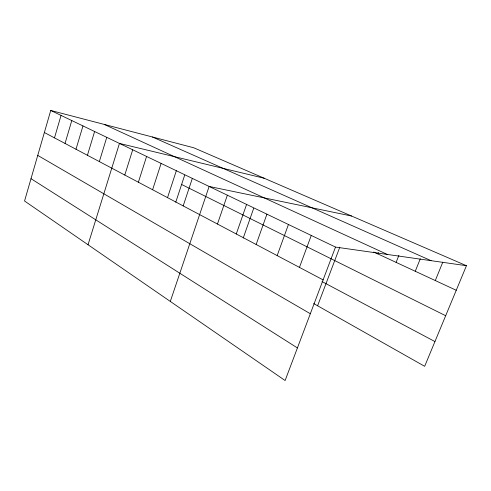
<?xml version="1.0" encoding="UTF-8"?>
<svg xmlns="http://www.w3.org/2000/svg" width="491" height="491" viewBox="0 0 491 491"><rect width="100%" height="100%" fill="white"/><g stroke="black" fill="none" stroke-linecap="round" stroke-linejoin="round"><path stroke-width="0.74" d="M466.45 265.705L193.724 147.766L50.745 110.469L24.55 201.003L285.111 380.531L335.5 247.077L466.45 265.705L424.666 366.311L313.712 303.579M54.489 137.873L61.056 115.416M65.027 143.44L71.79 120.565M75.995 149.239L82.967 125.929M87.423 155.285L94.61 131.514M99.342 161.582L106.762 137.345M88.036 244.745L119.448 143.427L264.25 178.264M124.782 175.035L132.711 149.792M138.376 182.222L146.582 156.445M152.609 189.747L161.109 163.417M167.529 197.64L176.343 170.721M175.753 202.206L184.684 175.146M183.18 205.913L192.331 178.393M170.309 301.431L209.129 186.451L351.605 216.04M217.458 224.037L227.358 195.197M236.269 233.98L246.592 204.422M243.241 238.025L253.694 208.294M256.136 244.487L266.92 214.174M277.163 255.602L288.444 224.497M299.449 267.386L311.263 235.447M317.609 305.783L339.821 247.145M377.769 253.878L378.322 252.46M396.108 262.384L398.882 255.375M415.263 271.271L420.29 258.775M435.29 280.557L442.808 262.145M152.462 137.001L431.098 260.672M104.252 124.426L387.374 254.455M373.712 251.993L456.243 290.273M50.745 110.469L335.5 247.077M181.609 184.475L445.675 315.725M44.368 132.521L323.109 279.895M322.022 281.552L434.94 341.57M37.746 155.395L310.33 313.731M31.007 178.681L297.411 347.941"/></g></svg>
